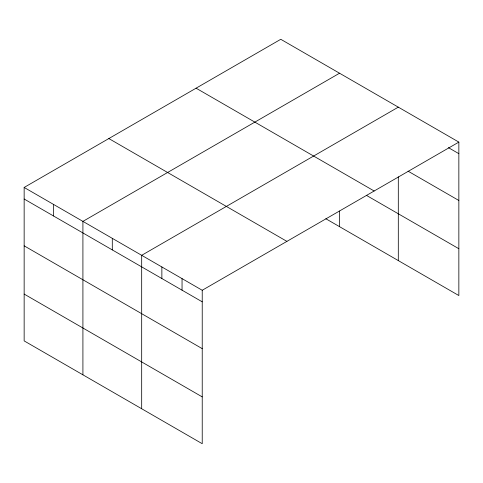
<?xml version="1.0" encoding="UTF-8"?>
<svg xmlns="http://www.w3.org/2000/svg" width="483" height="483" viewBox="0 0 483 483"><rect width="100%" height="100%" fill="white"/><g stroke="black" fill="none" stroke-linecap="round" stroke-linejoin="round"><path stroke-width="0.72" d="M458.85 142.105L280.774 39.292L24.15 187.452L24.15 340.895L202.226 443.708L202.226 290.265L458.85 142.105L458.85 295.548L325.826 218.745M339.537 73.223L82.913 221.383L82.913 374.82M398.306 107.154L141.682 255.308L141.682 408.751M448.435 147.653L458.85 153.666M408.069 171.169L458.85 200.487M196.086 88.19L374.162 191.002M366.307 195.301L458.85 248.727M108.838 138.561L286.914 241.373M24.15 187.452L202.226 290.265M24.15 199.014L202.226 301.827M24.15 245.835L202.226 348.648M24.15 294.075L202.226 396.887M398.306 176.838L398.306 260.591M339.537 211.053L339.537 226.66M182.049 278.613L182.049 290.174M161.865 266.96L161.865 278.522M112.297 238.348L112.297 249.904M53.535 204.418L53.535 215.979"/></g></svg>
